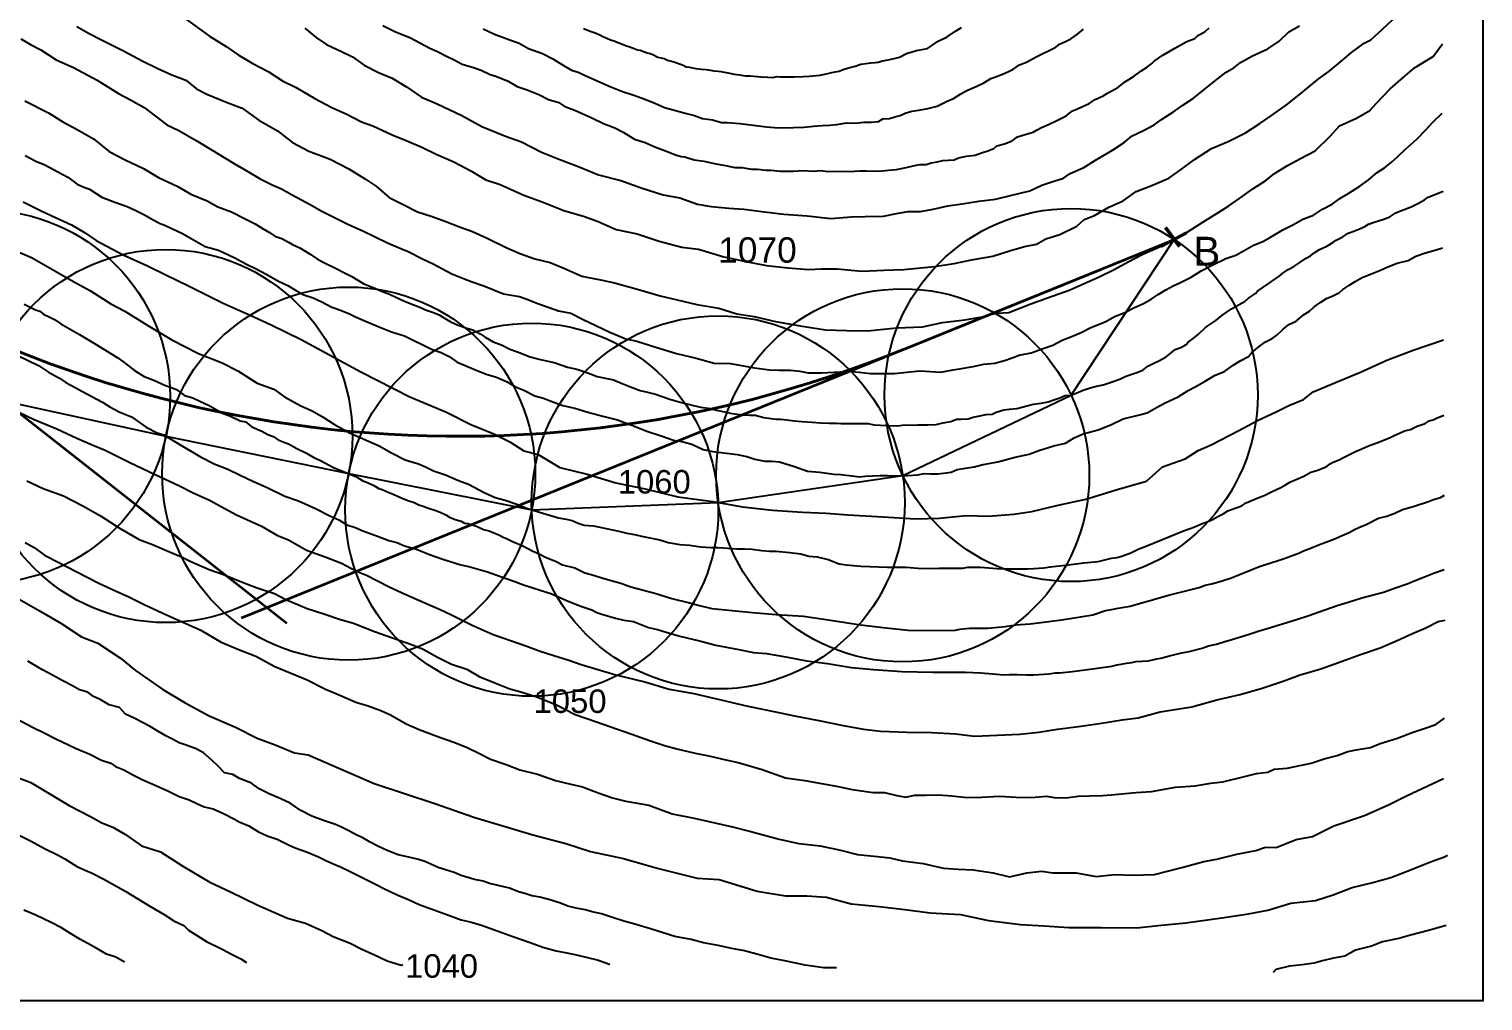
# Model space of a CAD drawing. Header units: millimetres. Extents: x 19067981 to 38137102, y 2652003 to 2652615.
# Drawn here: x 19068143.81 to 19068159.16, y 2652397.77 to 2652408.03 of the extents above; entities that cross this region are included whole.
import ezdxf

# ---------------------------------------------------------------- set-up
doc = ezdxf.new("R2010")
doc.units = ezdxf.units.MM
doc.layers.add('dever', color=130, linetype='Continuous')
doc.layers.add('kurp', color=94, linetype='Continuous')
doc.layers.add('Layer1', color=7, linetype='Continuous', lineweight=50)
doc.styles.get("Standard").update_dxf_attribs({"font": 'arial.ttf'})

msp = doc.modelspace()

# ---------------------------------------------------------------- linework, layer by layer
for points in [[(19068130.645, 2652417.981), (19068159.163, 2652417.981), (19068159.163, 2652397.768), (19068130.644, 2652397.768), (19068130.644, 2652417.981)], [(19068144.316, 2652408.057), (19068144.445, 2652407.984), (19068144.577, 2652407.918), (19068144.817, 2652407.797), (19068145.006, 2652407.696), (19068145.171, 2652407.614), (19068145.319, 2652407.548), (19068145.468, 2652407.49), (19068145.579, 2652407.4), (19068145.69, 2652407.344), (19068145.903, 2652407.256), (19068146.061, 2652407.196), (19068146.238, 2652407.069), (19068146.435, 2652406.955), (19068146.593, 2652406.833), (19068146.765, 2652406.741), (19068146.99, 2652406.655), (19068147.189, 2652406.556), (19068147.366, 2652406.446), (19068147.479, 2652406.368), (19068147.614, 2652406.252), (19068147.761, 2652406.178), (19068147.912, 2652406.1), (19068148.07, 2652406.05), (19068148.213, 2652405.999), (19068148.356, 2652405.943), (19068148.494, 2652405.893), (19068148.649, 2652405.823), (19068148.857, 2652405.719), (19068149.006, 2652405.657), (19068149.152, 2652405.605), (19068149.315, 2652405.567), (19068149.46, 2652405.504), (19068149.649, 2652405.42), (19068149.864, 2652405.38), (19068149.992, 2652405.352), (19068150.224, 2652405.287), (19068150.476, 2652405.213), (19068150.656, 2652405.17), (19068150.863, 2652405.122), (19068151.094, 2652405.082), (19068151.286, 2652405.025), (19068151.469, 2652404.995), (19068151.694, 2652404.941), (19068151.953, 2652404.897), (19068152.223, 2652404.853), (19068152.448, 2652404.849), (19068152.665, 2652404.843), (19068152.974, 2652404.875), (19068153.247, 2652404.887), (19068153.458, 2652404.931), (19068153.693, 2652404.961), (19068153.86, 2652404.989), (19068154.027, 2652405.031), (19068154.159, 2652405.037), (19068154.39, 2652405.128), (19068154.565, 2652405.194), (19068154.794, 2652405.274), (19068155.111, 2652405.414), (19068155.27, 2652405.49), (19068155.416, 2652405.574), (19068155.571, 2652405.655), (19068155.736, 2652405.725), (19068155.894, 2652405.803), (19068156.042, 2652405.887), (19068156.218, 2652405.999), (19068156.363, 2652406.091), (19068156.48, 2652406.165), (19068156.596, 2652406.246), (19068156.733, 2652406.342), (19068156.872, 2652406.43), (19068156.963, 2652406.506), (19068157.101, 2652406.59), (19068157.236, 2652406.662), (19068157.393, 2652406.745), (19068157.55, 2652406.901), (19068157.65, 2652407.008), (19068157.83, 2652407.089), (19068157.968, 2652407.172), (19068158.041, 2652407.248), (19068158.183, 2652407.4), (19068158.318, 2652407.515), (19068158.442, 2652407.621), (19068158.567, 2652407.697), (19068158.639, 2652407.739), (19068158.736, 2652407.875)], [(19068146.724, 2652408.039), (19068146.842, 2652407.941), (19068146.951, 2652407.867), (19068147.111, 2652407.792), (19068147.227, 2652407.738), (19068147.349, 2652407.648), (19068147.5, 2652407.57), (19068147.646, 2652407.512), (19068147.799, 2652407.419), (19068147.956, 2652407.313), (19068148.122, 2652407.242), (19068148.383, 2652407.117), (19068148.592, 2652407.003), (19068148.843, 2652406.901), (19068149.013, 2652406.841), (19068149.222, 2652406.731), (19068149.415, 2652406.654), (19068149.619, 2652406.577), (19068149.826, 2652406.491), (19068150.06, 2652406.43), (19068150.277, 2652406.355), (19068150.509, 2652406.28), (19068150.685, 2652406.248), (19068150.87, 2652406.181), (19068151.015, 2652406.156), (19068151.2, 2652406.138), (19068151.361, 2652406.128), (19068151.579, 2652406.102), (19068151.781, 2652406.076), (19068152.029, 2652406.057), (19068152.278, 2652406.029), (19068152.496, 2652406.046), (19068152.642, 2652406.05), (19068152.835, 2652406.055), (19068152.972, 2652406.082), (19068153.09, 2652406.104), (19068153.224, 2652406.104), (19068153.359, 2652406.128), (19068153.512, 2652406.164), (19068153.665, 2652406.184), (19068153.841, 2652406.212), (19068154.016, 2652406.235), (19068154.174, 2652406.274), (19068154.378, 2652406.321), (19068154.507, 2652406.381), (19068154.634, 2652406.426), (19068154.735, 2652406.457), (19068154.806, 2652406.504), (19068154.951, 2652406.567), (19068155.073, 2652406.646), (19068155.251, 2652406.751), (19068155.377, 2652406.833), (19068155.461, 2652406.902), (19068155.571, 2652406.954), (19068155.692, 2652407.02), (19068155.769, 2652407.076), (19068155.896, 2652407.158), (19068155.995, 2652407.228), (19068156.106, 2652407.302), (19068156.216, 2652407.388), (19068156.356, 2652407.502), (19068156.453, 2652407.575), (19068156.534, 2652407.62), (19068156.605, 2652407.679), (19068156.732, 2652407.748), (19068156.891, 2652407.822), (19068157.011, 2652407.901), (19068157.115, 2652408), (19068157.227, 2652408.065)], [(19068147.547, 2652408.069), (19068147.68, 2652408), (19068147.831, 2652407.941), (19068147.944, 2652407.883), (19068148.044, 2652407.827), (19068148.123, 2652407.794), (19068148.205, 2652407.751), (19068148.308, 2652407.702), (19068148.386, 2652407.661), (19068148.514, 2652407.622), (19068148.585, 2652407.596), (19068148.68, 2652407.55), (19068148.742, 2652407.532), (19068148.872, 2652407.48), (19068148.967, 2652407.424), (19068149.07, 2652407.389), (19068149.196, 2652407.339), (19068149.296, 2652407.285), (19068149.407, 2652407.254), (19068149.462, 2652407.215), (19068149.583, 2652407.171), (19068149.684, 2652407.124), (19068149.755, 2652407.092), (19068149.876, 2652407.034), (19068149.996, 2652406.989), (19068150.084, 2652406.942), (19068150.206, 2652406.866), (19068150.316, 2652406.834), (19068150.421, 2652406.786), (19068150.56, 2652406.733), (19068150.638, 2652406.703), (19068150.699, 2652406.686), (19068150.738, 2652406.682), (19068150.834, 2652406.65), (19068150.938, 2652406.635), (19068151.063, 2652406.608), (19068151.166, 2652406.588), (19068151.263, 2652406.569), (19068151.338, 2652406.567), (19068151.442, 2652406.551), (19068151.503, 2652406.55), (19068151.595, 2652406.542), (19068151.645, 2652406.542), (19068151.748, 2652406.531), (19068151.876, 2652406.53), (19068151.988, 2652406.536), (19068152.093, 2652406.53), (19068152.176, 2652406.536), (19068152.242, 2652406.528), (19068152.36, 2652406.531), (19068152.471, 2652406.528), (19068152.584, 2652406.534), (19068152.656, 2652406.532), (19068152.79, 2652406.529), (19068152.887, 2652406.54), (19068152.972, 2652406.549), (19068153.075, 2652406.569), (19068153.147, 2652406.585), (19068153.216, 2652406.6), (19068153.285, 2652406.602), (19068153.339, 2652406.618), (19068153.399, 2652406.628), (19068153.461, 2652406.642), (19068153.521, 2652406.647), (19068153.579, 2652406.648), (19068153.627, 2652406.672), (19068153.709, 2652406.69), (19068153.802, 2652406.698), (19068153.869, 2652406.725), (19068153.935, 2652406.746), (19068153.998, 2652406.768), (19068154.032, 2652406.797), (19068154.113, 2652406.817), (19068154.194, 2652406.851), (19068154.25, 2652406.893), (19068154.342, 2652406.919), (19068154.414, 2652406.942), (19068154.456, 2652406.965), (19068154.503, 2652406.99), (19068154.582, 2652407.026), (19068154.67, 2652407.067), (19068154.762, 2652407.114), (19068154.829, 2652407.167), (19068154.884, 2652407.189), (19068154.935, 2652407.213), (19068155.007, 2652407.243), (19068155.069, 2652407.287), (19068155.152, 2652407.327), (19068155.2, 2652407.355), (19068155.307, 2652407.415), (19068155.388, 2652407.478), (19068155.472, 2652407.527), (19068155.551, 2652407.585), (19068155.62, 2652407.633), (19068155.666, 2652407.667), (19068155.691, 2652407.69), (19068155.785, 2652407.753), (19068155.85, 2652407.792), (19068155.911, 2652407.828), (19068155.975, 2652407.864), (19068156.037, 2652407.898), (19068156.12, 2652407.931), (19068156.153, 2652407.962), (19068156.226, 2652408), (19068156.273, 2652408.042)], [(19068148.608, 2652408.032), (19068148.727, 2652407.975), (19068148.878, 2652407.92), (19068148.987, 2652407.88), (19068149.087, 2652407.826), (19068149.234, 2652407.771), (19068149.341, 2652407.717), (19068149.446, 2652407.652), (19068149.54, 2652407.596), (19068149.609, 2652407.575), (19068149.724, 2652407.524), (19068149.803, 2652407.487), (19068149.937, 2652407.429), (19068150.079, 2652407.372), (19068150.187, 2652407.336), (19068150.287, 2652407.302), (19068150.396, 2652407.26), (19068150.477, 2652407.223), (19068150.52, 2652407.201), (19068150.612, 2652407.176), (19068150.74, 2652407.144), (19068150.839, 2652407.117), (19068150.922, 2652407.087), (19068151.029, 2652407.072), (19068151.122, 2652407.043), (19068151.183, 2652407.043), (19068151.317, 2652407.033), (19068151.431, 2652407.018), (19068151.599, 2652406.998), (19068151.684, 2652406.99), (19068151.778, 2652406.986), (19068151.885, 2652406.991), (19068151.996, 2652406.995), (19068152.094, 2652407.005), (19068152.187, 2652407.013), (19068152.266, 2652407.017), (19068152.343, 2652407.024), (19068152.443, 2652407.039), (19068152.534, 2652407.036), (19068152.627, 2652407.046), (19068152.705, 2652407.047), (19068152.781, 2652407.053), (19068152.826, 2652407.081), (19068152.899, 2652407.087), (19068152.954, 2652407.105), (19068153.011, 2652407.119), (19068153.064, 2652407.141), (19068153.133, 2652407.163), (19068153.208, 2652407.173), (19068153.303, 2652407.193), (19068153.399, 2652407.215), (19068153.508, 2652407.27), (19068153.573, 2652407.298), (19068153.649, 2652407.346), (19068153.715, 2652407.38), (19068153.818, 2652407.426), (19068153.895, 2652407.464), (19068153.968, 2652407.507), (19068154.037, 2652407.533), (19068154.116, 2652407.565), (19068154.201, 2652407.602), (19068154.269, 2652407.652), (19068154.345, 2652407.681), (19068154.407, 2652407.716), (19068154.461, 2652407.745), (19068154.529, 2652407.778), (19068154.578, 2652407.8), (19068154.653, 2652407.84), (19068154.693, 2652407.87), (19068154.756, 2652407.898), (19068154.812, 2652407.928), (19068154.884, 2652407.975), (19068154.946, 2652408.031)], [(19068149.667, 2652408.037), (19068149.694, 2652408.025), (19068149.736, 2652408.009), (19068149.79, 2652407.99), (19068149.815, 2652407.979), (19068149.84, 2652407.968), (19068149.869, 2652407.953), (19068149.889, 2652407.944), (19068149.952, 2652407.916), (19068149.985, 2652407.906), (19068150.033, 2652407.889), (19068150.056, 2652407.878), (19068150.085, 2652407.866), (19068150.12, 2652407.855), (19068150.146, 2652407.846), (19068150.201, 2652407.824), (19068150.237, 2652407.812), (19068150.264, 2652407.806), (19068150.31, 2652407.79), (19068150.339, 2652407.78), (19068150.371, 2652407.773), (19068150.398, 2652407.762), (19068150.452, 2652407.735), (19068150.482, 2652407.725), (19068150.518, 2652407.718), (19068150.552, 2652407.703), (19068150.594, 2652407.691), (19068150.621, 2652407.684), (19068150.7, 2652407.655), (19068150.725, 2652407.644), (19068150.749, 2652407.632), (19068150.785, 2652407.629), (19068150.851, 2652407.613), (19068150.879, 2652407.612), (19068150.913, 2652407.606), (19068150.96, 2652407.603), (19068150.987, 2652407.599), (19068151.041, 2652407.591), (19068151.087, 2652407.587), (19068151.115, 2652407.582), (19068151.208, 2652407.566), (19068151.258, 2652407.554), (19068151.315, 2652407.548), (19068151.372, 2652407.537), (19068151.425, 2652407.535), (19068151.541, 2652407.527), (19068151.613, 2652407.521), (19068151.664, 2652407.518), (19068151.709, 2652407.528), (19068151.748, 2652407.527), (19068151.896, 2652407.526), (19068151.987, 2652407.529), (19068152.048, 2652407.532), (19068152.164, 2652407.542), (19068152.248, 2652407.561), (19068152.289, 2652407.572), (19068152.324, 2652407.578), (19068152.366, 2652407.587), (19068152.408, 2652407.602), (19068152.428, 2652407.61), (19068152.478, 2652407.626), (19068152.536, 2652407.638), (19068152.596, 2652407.659), (19068152.647, 2652407.665), (19068152.701, 2652407.674), (19068152.746, 2652407.678), (19068152.777, 2652407.682), (19068152.823, 2652407.694), (19068152.884, 2652407.706), (19068152.945, 2652407.721), (19068153.003, 2652407.735), (19068153.077, 2652407.774), (19068153.183, 2652407.805), (19068153.297, 2652407.826), (19068153.41, 2652407.902), (19068153.505, 2652407.949), (19068153.594, 2652408.008), (19068153.659, 2652408.048)], [(19068143.726, 2652407.927), (19068143.827, 2652407.868), (19068143.938, 2652407.811), (19068144.099, 2652407.706), (19068144.281, 2652407.623), (19068144.431, 2652407.543), (19068144.532, 2652407.49), (19068144.758, 2652407.35), (19068144.883, 2652407.283), (19068145.029, 2652407.201), (19068145.266, 2652407.018), (19068145.395, 2652406.96), (19068145.575, 2652406.855), (19068145.746, 2652406.75), (19068145.969, 2652406.613), (19068146.121, 2652406.525), (19068146.252, 2652406.45), (19068146.379, 2652406.385), (19068146.478, 2652406.342), (19068146.589, 2652406.28), (19068146.773, 2652406.181), (19068146.902, 2652406.107), (19068147.059, 2652406.031), (19068147.185, 2652405.967), (19068147.336, 2652405.901), (19068147.597, 2652405.772), (19068147.736, 2652405.712), (19068147.816, 2652405.681), (19068147.972, 2652405.601), (19068148.08, 2652405.551), (19068148.179, 2652405.499), (19068148.276, 2652405.447), (19068148.398, 2652405.398), (19068148.492, 2652405.36), (19068148.614, 2652405.319), (19068148.822, 2652405.236), (19068148.99, 2652405.207), (19068149.077, 2652405.175), (19068149.174, 2652405.135), (19068149.303, 2652405.089), (19068149.402, 2652405.056), (19068149.532, 2652405.03), (19068149.664, 2652404.963), (19068149.796, 2652404.9), (19068149.946, 2652404.829), (19068150.112, 2652404.761), (19068150.23, 2652404.735), (19068150.441, 2652404.667), (19068150.65, 2652404.605), (19068150.855, 2652404.556), (19068151.047, 2652404.501), (19068151.218, 2652404.498), (19068151.471, 2652404.452), (19068151.631, 2652404.432), (19068151.73, 2652404.429), (19068151.849, 2652404.428), (19068151.949, 2652404.417), (19068152.037, 2652404.402), (19068152.181, 2652404.4), (19068152.38, 2652404.411), (19068152.467, 2652404.417), (19068152.578, 2652404.409), (19068152.697, 2652404.393), (19068152.811, 2652404.394), (19068152.949, 2652404.395), (19068153.079, 2652404.407), (19068153.218, 2652404.421), (19068153.439, 2652404.408), (19068153.569, 2652404.433), (19068153.659, 2652404.445), (19068153.782, 2652404.467), (19068153.892, 2652404.493), (19068154.01, 2652404.503), (19068154.113, 2652404.529), (19068154.192, 2652404.56), (19068154.265, 2652404.588), (19068154.395, 2652404.613), (19068154.511, 2652404.653), (19068154.623, 2652404.694), (19068154.719, 2652404.747), (19068154.829, 2652404.786), (19068154.928, 2652404.831), (19068155.015, 2652404.877), (19068155.181, 2652404.943), (19068155.274, 2652404.996), (19068155.375, 2652405.033), (19068155.483, 2652405.091), (19068155.578, 2652405.134), (19068155.66, 2652405.18), (19068155.735, 2652405.226), (19068155.816, 2652405.278), (19068155.892, 2652405.319), (19068155.963, 2652405.35), (19068156.083, 2652405.412), (19068156.189, 2652405.478), (19068156.312, 2652405.542), (19068156.449, 2652405.606), (19068156.554, 2652405.642), (19068156.644, 2652405.691), (19068156.74, 2652405.75), (19068156.841, 2652405.787), (19068156.92, 2652405.834), (19068157.052, 2652405.909), (19068157.162, 2652405.967), (19068157.262, 2652406.023), (19068157.373, 2652406.066), (19068157.471, 2652406.129), (19068157.57, 2652406.183), (19068157.654, 2652406.241), (19068157.748, 2652406.297), (19068157.864, 2652406.371), (19068157.951, 2652406.434), (19068158.045, 2652406.515), (19068158.125, 2652406.565), (19068158.194, 2652406.621), (19068158.266, 2652406.684), (19068158.344, 2652406.76), (19068158.47, 2652406.871), (19068158.559, 2652406.968), (19068158.635, 2652407.047), (19068158.733, 2652407.142)], [(19068143.769, 2652407.274), (19068144.017, 2652407.145), (19068144.167, 2652407.051), (19068144.32, 2652406.971), (19068144.491, 2652406.873), (19068144.659, 2652406.737), (19068144.826, 2652406.648), (19068145.021, 2652406.557), (19068145.179, 2652406.464), (19068145.383, 2652406.369), (19068145.519, 2652406.288), (19068145.692, 2652406.215), (19068145.807, 2652406.152), (19068145.948, 2652406.1), (19068146.093, 2652406.028), (19068146.201, 2652405.973), (19068146.284, 2652405.922), (19068146.352, 2652405.881), (19068146.406, 2652405.843), (19068146.48, 2652405.818), (19068146.552, 2652405.779), (19068146.592, 2652405.754), (19068146.672, 2652405.721), (19068146.781, 2652405.655), (19068146.857, 2652405.599), (19068146.93, 2652405.562), (19068147.048, 2652405.506), (19068147.142, 2652405.457), (19068147.22, 2652405.418), (19068147.346, 2652405.341), (19068147.444, 2652405.303), (19068147.534, 2652405.262), (19068147.619, 2652405.231), (19068147.691, 2652405.195), (19068147.775, 2652405.158), (19068147.855, 2652405.124), (19068147.922, 2652405.101), (19068148.01, 2652405.063), (19068148.082, 2652405.037), (19068148.143, 2652405.012), (19068148.199, 2652404.977), (19068148.258, 2652404.942), (19068148.331, 2652404.907), (19068148.433, 2652404.872), (19068148.497, 2652404.854), (19068148.577, 2652404.812), (19068148.627, 2652404.777), (19068148.713, 2652404.726), (19068148.807, 2652404.692), (19068148.887, 2652404.651), (19068148.968, 2652404.623), (19068149.104, 2652404.568), (19068149.197, 2652404.545), (19068149.273, 2652404.528), (19068149.355, 2652404.51), (19068149.499, 2652404.461), (19068149.596, 2652404.44), (19068149.703, 2652404.404), (19068149.809, 2652404.363), (19068149.984, 2652404.326), (19068150.074, 2652404.286), (19068150.162, 2652404.252), (19068150.265, 2652404.215), (19068150.343, 2652404.195), (19068150.426, 2652404.175), (19068150.506, 2652404.148), (19068150.579, 2652404.124), (19068150.687, 2652404.09), (19068150.801, 2652404.063), (19068150.902, 2652404.039), (19068151.011, 2652404.024), (19068151.072, 2652404.005), (19068151.171, 2652403.986), (19068151.234, 2652403.972), (19068151.347, 2652403.956), (19068151.423, 2652403.954), (19068151.479, 2652403.952), (19068151.57, 2652403.929), (19068151.699, 2652403.911), (19068151.75, 2652403.911), (19068151.81, 2652403.903), (19068151.893, 2652403.894), (19068151.973, 2652403.888), (19068152.081, 2652403.878), (19068152.168, 2652403.872), (19068152.259, 2652403.868), (19068152.343, 2652403.869), (19068152.385, 2652403.867), (19068152.486, 2652403.866), (19068152.573, 2652403.865), (19068152.668, 2652403.865), (19068152.735, 2652403.852), (19068152.802, 2652403.846), (19068152.892, 2652403.843), (19068152.985, 2652403.841), (19068153.057, 2652403.85), (19068153.142, 2652403.849), (19068153.195, 2652403.852), (19068153.297, 2652403.853), (19068153.39, 2652403.856), (19068153.446, 2652403.868), (19068153.504, 2652403.878), (19068153.546, 2652403.888), (19068153.605, 2652403.911), (19068153.653, 2652403.91), (19068153.727, 2652403.916), (19068153.78, 2652403.933), (19068153.835, 2652403.944), (19068153.919, 2652403.96), (19068153.98, 2652403.963), (19068154.024, 2652403.986), (19068154.103, 2652404.008), (19068154.163, 2652404.018), (19068154.242, 2652404.024), (19068154.308, 2652404.043), (19068154.374, 2652404.059), (19068154.417, 2652404.071), (19068154.498, 2652404.079), (19068154.572, 2652404.094), (19068154.633, 2652404.117), (19068154.697, 2652404.138), (19068154.752, 2652404.16), (19068154.812, 2652404.165), (19068154.868, 2652404.185), (19068154.942, 2652404.218), (19068155.018, 2652404.242), (19068155.084, 2652404.261), (19068155.154, 2652404.275), (19068155.258, 2652404.309), (19068155.335, 2652404.337), (19068155.385, 2652404.36), (19068155.425, 2652404.375), (19068155.509, 2652404.404), (19068155.572, 2652404.427), (19068155.625, 2652404.472), (19068155.681, 2652404.5), (19068155.747, 2652404.53), (19068155.817, 2652404.571), (19068155.87, 2652404.611), (19068155.912, 2652404.648), (19068155.973, 2652404.668), (19068156.031, 2652404.7), (19068156.051, 2652404.724), (19068156.103, 2652404.763), (19068156.16, 2652404.807), (19068156.229, 2652404.874), (19068156.27, 2652404.905), (19068156.343, 2652404.954), (19068156.402, 2652405.004), (19068156.463, 2652405.046), (19068156.509, 2652405.077), (19068156.589, 2652405.123), (19068156.653, 2652405.157), (19068156.688, 2652405.189), (19068156.761, 2652405.237), (19068156.784, 2652405.263), (19068156.838, 2652405.3), (19068156.906, 2652405.347), (19068156.966, 2652405.39), (19068157.007, 2652405.418), (19068157.052, 2652405.453), (19068157.108, 2652405.49), (19068157.166, 2652405.524), (19068157.23, 2652405.565), (19068157.297, 2652405.61), (19068157.343, 2652405.635), (19068157.383, 2652405.668), (19068157.439, 2652405.704), (19068157.516, 2652405.738), (19068157.578, 2652405.775), (19068157.612, 2652405.8), (19068157.685, 2652405.837), (19068157.742, 2652405.876), (19068157.801, 2652405.897), (19068157.853, 2652405.918), (19068157.916, 2652405.946), (19068157.955, 2652405.97), (19068158.024, 2652405.995), (19068158.107, 2652406.02), (19068158.18, 2652406.047), (19068158.243, 2652406.09), (19068158.303, 2652406.115), (19068158.407, 2652406.152), (19068158.482, 2652406.193), (19068158.547, 2652406.227), (19068158.584, 2652406.255), (19068158.701, 2652406.3), (19068158.744, 2652406.32)], [(19068143.771, 2652406.697), (19068143.884, 2652406.637), (19068143.977, 2652406.598), (19068144.115, 2652406.524), (19068144.221, 2652406.466), (19068144.319, 2652406.391), (19068144.385, 2652406.364), (19068144.45, 2652406.339), (19068144.582, 2652406.255), (19068144.719, 2652406.202), (19068144.847, 2652406.157), (19068144.933, 2652406.118), (19068145.031, 2652406.068), (19068145.122, 2652406.016), (19068145.198, 2652405.977), (19068145.254, 2652405.957), (19068145.328, 2652405.922), (19068145.431, 2652405.872), (19068145.524, 2652405.819), (19068145.672, 2652405.733), (19068145.814, 2652405.695), (19068145.977, 2652405.618), (19068146.109, 2652405.548), (19068146.211, 2652405.499), (19068146.324, 2652405.437), (19068146.44, 2652405.373), (19068146.546, 2652405.322), (19068146.627, 2652405.275), (19068146.712, 2652405.223), (19068146.811, 2652405.191), (19068146.905, 2652405.149), (19068147.002, 2652405.097), (19068147.119, 2652405.056), (19068147.196, 2652405.025), (19068147.258, 2652404.991), (19068147.339, 2652404.956), (19068147.497, 2652404.888), (19068147.638, 2652404.834), (19068147.778, 2652404.791), (19068147.852, 2652404.754), (19068147.976, 2652404.693), (19068148.06, 2652404.652), (19068148.163, 2652404.615), (19068148.247, 2652404.573), (19068148.331, 2652404.513), (19068148.418, 2652404.478), (19068148.51, 2652404.44), (19068148.638, 2652404.387), (19068148.749, 2652404.354), (19068148.861, 2652404.307), (19068148.948, 2652404.251), (19068149.036, 2652404.216), (19068149.153, 2652404.158), (19068149.245, 2652404.132), (19068149.313, 2652404.106), (19068149.447, 2652404.054), (19068149.574, 2652404.027), (19068149.713, 2652403.984), (19068149.871, 2652403.943), (19068150.024, 2652403.904), (19068150.176, 2652403.849), (19068150.336, 2652403.783), (19068150.486, 2652403.734), (19068150.616, 2652403.688), (19068150.704, 2652403.675), (19068150.809, 2652403.646), (19068150.93, 2652403.591), (19068151.032, 2652403.57), (19068151.176, 2652403.553), (19068151.288, 2652403.538), (19068151.39, 2652403.516), (19068151.477, 2652403.49), (19068151.58, 2652403.469), (19068151.655, 2652403.466), (19068151.735, 2652403.459), (19068151.895, 2652403.412), (19068152.032, 2652403.361), (19068152.161, 2652403.352), (19068152.234, 2652403.341), (19068152.309, 2652403.331), (19068152.384, 2652403.327), (19068152.498, 2652403.314), (19068152.58, 2652403.303), (19068152.642, 2652403.308), (19068152.717, 2652403.313), (19068152.8, 2652403.316), (19068152.876, 2652403.315), (19068152.928, 2652403.311), (19068153.016, 2652403.318), (19068153.087, 2652403.317), (19068153.196, 2652403.325), (19068153.264, 2652403.336), (19068153.33, 2652403.334), (19068153.403, 2652403.335), (19068153.466, 2652403.341), (19068153.547, 2652403.353), (19068153.611, 2652403.38), (19068153.7, 2652403.394), (19068153.791, 2652403.408), (19068153.886, 2652403.432), (19068154.041, 2652403.459), (19068154.225, 2652403.509), (19068154.371, 2652403.54), (19068154.473, 2652403.58), (19068154.633, 2652403.629), (19068154.755, 2652403.658), (19068154.847, 2652403.714), (19068154.941, 2652403.758), (19068155.1, 2652403.798), (19068155.233, 2652403.852), (19068155.366, 2652403.915), (19068155.523, 2652403.952), (19068155.618, 2652403.979), (19068155.718, 2652404.036), (19068155.809, 2652404.082), (19068155.945, 2652404.148), (19068156.052, 2652404.213), (19068156.125, 2652404.254), (19068156.229, 2652404.313), (19068156.336, 2652404.377), (19068156.434, 2652404.416), (19068156.525, 2652404.481), (19068156.606, 2652404.53), (19068156.689, 2652404.573), (19068156.725, 2652404.614), (19068156.799, 2652404.677), (19068156.866, 2652404.726), (19068156.939, 2652404.764), (19068156.988, 2652404.797), (19068157.054, 2652404.863), (19068157.115, 2652404.91), (19068157.19, 2652404.945), (19068157.268, 2652405.014), (19068157.333, 2652405.05), (19068157.383, 2652405.096), (19068157.453, 2652405.146), (19068157.511, 2652405.187), (19068157.578, 2652405.214), (19068157.648, 2652405.249), (19068157.685, 2652405.28), (19068157.747, 2652405.324), (19068157.814, 2652405.364), (19068157.887, 2652405.408), (19068157.993, 2652405.448), (19068158.081, 2652405.485), (19068158.16, 2652405.518), (19068158.257, 2652405.557), (19068158.373, 2652405.588), (19068158.455, 2652405.631), (19068158.558, 2652405.669), (19068158.668, 2652405.698), (19068158.735, 2652405.72)], [(19068143.597, 2652405.721), (19068143.837, 2652405.618), (19068144.083, 2652405.478), (19068144.274, 2652405.37), (19068144.46, 2652405.268), (19068144.675, 2652405.13), (19068144.824, 2652405.05), (19068145.065, 2652404.899), (19068145.319, 2652404.75), (19068145.6, 2652404.604), (19068145.852, 2652404.507), (19068146.017, 2652404.422), (19068146.22, 2652404.291), (19068146.395, 2652404.228), (19068146.509, 2652404.148), (19068146.681, 2652404.053), (19068146.801, 2652403.999), (19068146.919, 2652403.933), (19068147.036, 2652403.856), (19068147.197, 2652403.767), (19068147.51, 2652403.631), (19068147.639, 2652403.557), (19068147.785, 2652403.482), (19068147.925, 2652403.44), (19068147.998, 2652403.407), (19068148.081, 2652403.364), (19068148.21, 2652403.323), (19068148.345, 2652403.264), (19068148.451, 2652403.226), (19068148.619, 2652403.138), (19068148.734, 2652403.085), (19068148.838, 2652403.056), (19068148.963, 2652403.012), (19068149.056, 2652402.975), (19068149.202, 2652402.93), (19068149.402, 2652402.871), (19068149.484, 2652402.854), (19068149.545, 2652402.841), (19068149.611, 2652402.813), (19068149.673, 2652402.791), (19068149.773, 2652402.786), (19068150.039, 2652402.727), (19068150.124, 2652402.707), (19068150.205, 2652402.693), (19068150.278, 2652402.675), (19068150.473, 2652402.637), (19068150.562, 2652402.609), (19068150.684, 2652402.589), (19068150.785, 2652402.58), (19068150.904, 2652402.564), (19068151.011, 2652402.555), (19068151.087, 2652402.555), (19068151.284, 2652402.543), (19068151.369, 2652402.541), (19068151.449, 2652402.538), (19068151.55, 2652402.525), (19068151.629, 2652402.516), (19068151.7, 2652402.516), (19068151.846, 2652402.504), (19068151.962, 2652402.49), (19068152.047, 2652402.466), (19068152.135, 2652402.456), (19068152.25, 2652402.43), (19068152.365, 2652402.385), (19068152.441, 2652402.373), (19068152.594, 2652402.36), (19068152.878, 2652402.347), (19068153.075, 2652402.35), (19068153.197, 2652402.338), (19068153.32, 2652402.335), (19068153.422, 2652402.336), (19068153.511, 2652402.337), (19068153.671, 2652402.339), (19068153.725, 2652402.347), (19068153.859, 2652402.35), (19068154.031, 2652402.335), (19068154.155, 2652402.33), (19068154.355, 2652402.332), (19068154.423, 2652402.333), (19068154.527, 2652402.34), (19068154.596, 2652402.351), (19068154.658, 2652402.358), (19068154.761, 2652402.368), (19068154.951, 2652402.393), (19068155.102, 2652402.409), (19068155.24, 2652402.443), (19068155.297, 2652402.449), (19068155.349, 2652402.466), (19068155.447, 2652402.498), (19068155.524, 2652402.537), (19068155.597, 2652402.566), (19068155.786, 2652402.644), (19068156.001, 2652402.732), (19068156.072, 2652402.758), (19068156.111, 2652402.771), (19068156.21, 2652402.812), (19068156.25, 2652402.828), (19068156.294, 2652402.846), (19068156.378, 2652402.89), (19068156.422, 2652402.911), (19068156.471, 2652402.942), (19068156.549, 2652402.972), (19068156.591, 2652402.984), (19068156.62, 2652403), (19068156.663, 2652403.027), (19068156.779, 2652403.078), (19068156.824, 2652403.095), (19068156.853, 2652403.106), (19068156.904, 2652403.128), (19068156.946, 2652403.152), (19068157.03, 2652403.189), (19068157.079, 2652403.217), (19068157.131, 2652403.249), (19068157.197, 2652403.277), (19068157.271, 2652403.308), (19068157.321, 2652403.337), (19068157.345, 2652403.352), (19068157.42, 2652403.374), (19068157.462, 2652403.391), (19068157.507, 2652403.409), (19068157.549, 2652403.44), (19068157.574, 2652403.452), (19068157.617, 2652403.47), (19068157.644, 2652403.481), (19068157.676, 2652403.499), (19068157.713, 2652403.516), (19068157.777, 2652403.548), (19068157.818, 2652403.569), (19068157.884, 2652403.599), (19068157.956, 2652403.63), (19068157.994, 2652403.645), (19068158.055, 2652403.666), (19068158.132, 2652403.695), (19068158.176, 2652403.715), (19068158.219, 2652403.735), (19068158.29, 2652403.767), (19068158.336, 2652403.787), (19068158.398, 2652403.803), (19068158.468, 2652403.836), (19068158.553, 2652403.866), (19068158.594, 2652403.892), (19068158.608, 2652403.896), (19068158.639, 2652403.905), (19068158.674, 2652403.92), (19068158.75, 2652403.954)], [(19068143.76, 2652405.125), (19068143.881, 2652405.064), (19068143.927, 2652405.052), (19068143.967, 2652405.017), (19068144.01, 2652405), (19068144.079, 2652404.962), (19068144.146, 2652404.919), (19068144.345, 2652404.804), (19068144.502, 2652404.709), (19068144.751, 2652404.559), (19068144.831, 2652404.5), (19068144.927, 2652404.425), (19068145.029, 2652404.362), (19068145.128, 2652404.324), (19068145.252, 2652404.266), (19068145.311, 2652404.247), (19068145.369, 2652404.224), (19068145.454, 2652404.161), (19068145.492, 2652404.152), (19068145.54, 2652404.136), (19068145.616, 2652404.101), (19068145.712, 2652404.054), (19068145.861, 2652403.971), (19068145.932, 2652403.946), (19068146.042, 2652403.893), (19068146.099, 2652403.884), (19068146.164, 2652403.83), (19068146.27, 2652403.783), (19068146.334, 2652403.75), (19068146.391, 2652403.729), (19068146.443, 2652403.694), (19068146.512, 2652403.666), (19068146.551, 2652403.649), (19068146.638, 2652403.601), (19068146.733, 2652403.555), (19068146.818, 2652403.506), (19068146.889, 2652403.474), (19068147.025, 2652403.402), (19068147.271, 2652403.302), (19068147.336, 2652403.259), (19068147.386, 2652403.243), (19068147.453, 2652403.21), (19068147.507, 2652403.18), (19068147.542, 2652403.167), (19068147.605, 2652403.14), (19068147.658, 2652403.12), (19068147.759, 2652403.073), (19068147.821, 2652403.048), (19068147.87, 2652403.034), (19068147.926, 2652403.005), (19068147.973, 2652402.993), (19068148.02, 2652402.974), (19068148.108, 2652402.947), (19068148.152, 2652402.928), (19068148.212, 2652402.9), (19068148.251, 2652402.877), (19068148.311, 2652402.851), (19068148.374, 2652402.835), (19068148.411, 2652402.813), (19068148.446, 2652402.811), (19068148.49, 2652402.797), (19068148.538, 2652402.783), (19068148.611, 2652402.747), (19068148.669, 2652402.731), (19068148.721, 2652402.711), (19068148.771, 2652402.689), (19068148.817, 2652402.664), (19068148.854, 2652402.652), (19068148.882, 2652402.637), (19068148.908, 2652402.623), (19068149.027, 2652402.573), (19068149.13, 2652402.518), (19068149.199, 2652402.488), (19068149.272, 2652402.452), (19068149.371, 2652402.41), (19068149.444, 2652402.374), (19068149.575, 2652402.341), (19068149.68, 2652402.289), (19068149.749, 2652402.27), (19068149.895, 2652402.225), (19068150.06, 2652402.179), (19068150.167, 2652402.14), (19068150.42, 2652402.073), (19068150.598, 2652402.016), (19068150.784, 2652401.971), (19068150.891, 2652401.943), (19068151.022, 2652401.911), (19068151.45, 2652401.87), (19068151.702, 2652401.847), (19068151.99, 2652401.831), (19068152.274, 2652401.79), (19068152.592, 2652401.741), (19068152.862, 2652401.707), (19068153.096, 2652401.684), (19068153.573, 2652401.68), (19068153.642, 2652401.693), (19068153.741, 2652401.703), (19068153.934, 2652401.703), (19068154.119, 2652401.723), (19068154.233, 2652401.739), (19068154.383, 2652401.75), (19068154.494, 2652401.763), (19068154.717, 2652401.792), (19068154.915, 2652401.825), (19068155.046, 2652401.844), (19068155.178, 2652401.89), (19068155.243, 2652401.9), (19068155.312, 2652401.914), (19068155.44, 2652401.937), (19068155.547, 2652401.968), (19068155.651, 2652401.996), (19068155.721, 2652402.019), (19068155.859, 2652402.057), (19068156.166, 2652402.135), (19068156.23, 2652402.16), (19068156.299, 2652402.172), (19068156.374, 2652402.195), (19068156.431, 2652402.211), (19068156.499, 2652402.231), (19068156.551, 2652402.252), (19068156.716, 2652402.321), (19068156.794, 2652402.351), (19068156.869, 2652402.377), (19068156.992, 2652402.416), (19068157.075, 2652402.445), (19068157.225, 2652402.501), (19068157.27, 2652402.521), (19068157.355, 2652402.553), (19068157.419, 2652402.58), (19068157.588, 2652402.645), (19068157.676, 2652402.683), (19068157.752, 2652402.716), (19068157.809, 2652402.746), (19068157.854, 2652402.766), (19068157.932, 2652402.799), (19068158.061, 2652402.867), (19068158.149, 2652402.887), (19068158.233, 2652402.918), (19068158.313, 2652402.956), (19068158.379, 2652402.975), (19068158.437, 2652402.992), (19068158.589, 2652403.04), (19068158.643, 2652403.062), (19068158.715, 2652403.084), (19068158.757, 2652403.109)], [(19068143.692, 2652404.583), (19068143.91, 2652404.477), (19068144.016, 2652404.406), (19068144.132, 2652404.343), (19068144.2, 2652404.299), (19068144.307, 2652404.243), (19068144.37, 2652404.208), (19068144.586, 2652404.091), (19068144.666, 2652404.041), (19068144.77, 2652403.986), (19068144.894, 2652403.936), (19068145.05, 2652403.828), (19068145.163, 2652403.766), (19068145.236, 2652403.745), (19068145.362, 2652403.67), (19068145.467, 2652403.604), (19068145.535, 2652403.567), (19068145.621, 2652403.515), (19068145.767, 2652403.441), (19068145.911, 2652403.384), (19068146.035, 2652403.323), (19068146.181, 2652403.253), (19068146.325, 2652403.188), (19068146.514, 2652403.098), (19068146.657, 2652403.048), (19068146.835, 2652402.967), (19068146.987, 2652402.889), (19068147.083, 2652402.848), (19068147.174, 2652402.793), (19068147.25, 2652402.77), (19068147.336, 2652402.731), (19068147.49, 2652402.674), (19068147.612, 2652402.629), (19068147.695, 2652402.608), (19068147.777, 2652402.574), (19068147.903, 2652402.537), (19068148.022, 2652402.49), (19068148.089, 2652402.463), (19068148.191, 2652402.43), (19068148.37, 2652402.374), (19068148.454, 2652402.357), (19068148.652, 2652402.3), (19068148.801, 2652402.246), (19068148.932, 2652402.199), (19068149.032, 2652402.162), (19068149.209, 2652402.105), (19068149.321, 2652402.072), (19068149.408, 2652402.033), (19068149.48, 2652402.001), (19068149.628, 2652401.94), (19068149.753, 2652401.898), (19068149.806, 2652401.87), (19068149.86, 2652401.852), (19068150.003, 2652401.811), (19068150.092, 2652401.787), (19068150.194, 2652401.775), (19068150.352, 2652401.712), (19068150.447, 2652401.689), (19068150.539, 2652401.663), (19068150.683, 2652401.62), (19068150.892, 2652401.572), (19068151.063, 2652401.523), (19068151.305, 2652401.48), (19068151.461, 2652401.447), (19068151.597, 2652401.437), (19068151.804, 2652401.403), (19068152.02, 2652401.361), (19068152.244, 2652401.331), (19068152.496, 2652401.288), (19068152.727, 2652401.269), (19068153.028, 2652401.245), (19068153.356, 2652401.238), (19068153.5, 2652401.239), (19068153.701, 2652401.239), (19068153.858, 2652401.234), (19068153.987, 2652401.222), (19068154.105, 2652401.212), (19068154.168, 2652401.216), (19068154.248, 2652401.215), (19068154.344, 2652401.21), (19068154.421, 2652401.213), (19068154.583, 2652401.223), (19068154.648, 2652401.231), (19068154.696, 2652401.234), (19068154.825, 2652401.245), (19068154.964, 2652401.264), (19068155.095, 2652401.283), (19068155.244, 2652401.304), (19068155.299, 2652401.316), (19068155.361, 2652401.328), (19068155.399, 2652401.335), (19068155.455, 2652401.342), (19068155.499, 2652401.351), (19068155.566, 2652401.357), (19068155.628, 2652401.359), (19068155.721, 2652401.381), (19068155.761, 2652401.388), (19068155.855, 2652401.413), (19068155.909, 2652401.426), (19068155.985, 2652401.443), (19068156.062, 2652401.459), (19068156.199, 2652401.493), (19068156.266, 2652401.517), (19068156.35, 2652401.537), (19068156.427, 2652401.56), (19068156.512, 2652401.585), (19068156.592, 2652401.61), (19068156.704, 2652401.646), (19068156.799, 2652401.676), (19068156.886, 2652401.701), (19068157.183, 2652401.791), (19068157.325, 2652401.838), (19068157.495, 2652401.898), (19068157.635, 2652401.946), (19068157.739, 2652401.98), (19068157.886, 2652402.026), (19068158.112, 2652402.085), (19068158.241, 2652402.13), (19068158.364, 2652402.172), (19068158.467, 2652402.215), (19068158.546, 2652402.245), (19068158.651, 2652402.29), (19068158.755, 2652402.324)], [(19068143.463, 2652404.096), (19068143.866, 2652403.909), (19068144.104, 2652403.809), (19068144.317, 2652403.71), (19068144.478, 2652403.64), (19068144.614, 2652403.585), (19068144.877, 2652403.454), (19068145.144, 2652403.327), (19068145.4, 2652403.207), (19068145.539, 2652403.137), (19068145.717, 2652403.055), (19068146.004, 2652402.901), (19068146.268, 2652402.78), (19068146.436, 2652402.682), (19068146.553, 2652402.637), (19068146.742, 2652402.527), (19068146.939, 2652402.458), (19068147.111, 2652402.39), (19068147.268, 2652402.306), (19068147.375, 2652402.263), (19068147.616, 2652402.142), (19068147.789, 2652402.06), (19068147.99, 2652401.971), (19068148.153, 2652401.901), (19068148.264, 2652401.848), (19068148.491, 2652401.735), (19068148.711, 2652401.638), (19068148.906, 2652401.569), (19068149.059, 2652401.516), (19068149.208, 2652401.46), (19068149.354, 2652401.414), (19068149.513, 2652401.366), (19068149.64, 2652401.321), (19068150.007, 2652401.212), (19068150.314, 2652401.138), (19068150.571, 2652401.06), (19068150.832, 2652401.013), (19068151.056, 2652400.96), (19068151.402, 2652400.881), (19068151.692, 2652400.821), (19068151.896, 2652400.78), (19068152.15, 2652400.73), (19068152.407, 2652400.675), (19068152.623, 2652400.639), (19068152.801, 2652400.618), (19068153.081, 2652400.605), (19068153.342, 2652400.603), (19068153.599, 2652400.588), (19068153.794, 2652400.564), (19068154.033, 2652400.576), (19068154.273, 2652400.584), (19068154.475, 2652400.606), (19068154.67, 2652400.636), (19068154.892, 2652400.665), (19068155.116, 2652400.699), (19068155.353, 2652400.737), (19068155.524, 2652400.757), (19068155.754, 2652400.821), (19068156.09, 2652400.873), (19068156.352, 2652400.948), (19068156.599, 2652401.003), (19068156.832, 2652401.07), (19068157.042, 2652401.14), (19068157.232, 2652401.21), (19068157.452, 2652401.276), (19068157.638, 2652401.341), (19068157.869, 2652401.426), (19068158.078, 2652401.495), (19068158.257, 2652401.575), (19068158.421, 2652401.648), (19068158.561, 2652401.708), (19068158.692, 2652401.773), (19068158.764, 2652401.789)], [(19068143.77, 2652402.608), (19068143.867, 2652402.555), (19068143.976, 2652402.475), (19068144.125, 2652402.398), (19068144.311, 2652402.304), (19068144.549, 2652402.18), (19068144.694, 2652402.111), (19068144.866, 2652402.035), (19068145.027, 2652401.955), (19068145.226, 2652401.861), (19068145.333, 2652401.812), (19068145.627, 2652401.683), (19068145.839, 2652401.556), (19068146.033, 2652401.475), (19068146.207, 2652401.408), (19068146.408, 2652401.3), (19068146.748, 2652401.157), (19068146.943, 2652401.06), (19068147.094, 2652400.998), (19068147.262, 2652400.924), (19068147.391, 2652400.883), (19068147.525, 2652400.835), (19068147.628, 2652400.788), (19068147.794, 2652400.693), (19068147.932, 2652400.633), (19068148.145, 2652400.554), (19068148.296, 2652400.501), (19068148.43, 2652400.449), (19068148.574, 2652400.378), (19068148.683, 2652400.322), (19068148.85, 2652400.263), (19068148.995, 2652400.208), (19068149.182, 2652400.162), (19068149.372, 2652400.097), (19068149.533, 2652400.057), (19068149.655, 2652400.028), (19068149.821, 2652399.967), (19068149.971, 2652399.911), (19068150.115, 2652399.876), (19068150.356, 2652399.834), (19068150.603, 2652399.742), (19068150.835, 2652399.699), (19068151.052, 2652399.648), (19068151.24, 2652399.608), (19068151.432, 2652399.556), (19068151.732, 2652399.477), (19068151.941, 2652399.43), (19068152.165, 2652399.406), (19068152.379, 2652399.361), (19068152.558, 2652399.314), (19068152.772, 2652399.292), (19068152.901, 2652399.278), (19068153.035, 2652399.249), (19068153.253, 2652399.22), (19068153.469, 2652399.169), (19068153.624, 2652399.16), (19068153.782, 2652399.151), (19068153.992, 2652399.12), (19068154.166, 2652399.08), (19068154.347, 2652399.122), (19068154.506, 2652399.137), (19068154.619, 2652399.122), (19068154.868, 2652399.12), (19068155.078, 2652399.082), (19068155.277, 2652399.104), (19068155.462, 2652399.095), (19068155.696, 2652399.102), (19068155.984, 2652399.176), (19068156.216, 2652399.24), (19068156.354, 2652399.264), (19068156.566, 2652399.316), (19068156.767, 2652399.358), (19068156.866, 2652399.39), (19068156.981, 2652399.389), (19068157.19, 2652399.472), (19068157.365, 2652399.503), (19068157.588, 2652399.617), (19068157.914, 2652399.725), (19068158.173, 2652399.843), (19068158.357, 2652399.934), (19068158.748, 2652400.117)], [(19068143.635, 2652402.051), (19068143.928, 2652401.885), (19068144.148, 2652401.757), (19068144.366, 2652401.612), (19068144.538, 2652401.546), (19068144.777, 2652401.386), (19068144.937, 2652401.258), (19068145.226, 2652401.056), (19068145.462, 2652400.917), (19068145.712, 2652400.777), (19068145.992, 2652400.658), (19068146.221, 2652400.542), (19068146.412, 2652400.474), (19068146.616, 2652400.389), (19068146.759, 2652400.368), (19068147.455, 2652400.065), (19068148.096, 2652399.854), (19068148.509, 2652399.708), (19068149.131, 2652399.523), (19068149.479, 2652399.431), (19068149.741, 2652399.347), (19068150.09, 2652399.273), (19068150.444, 2652399.169), (19068150.865, 2652399.064), (19068151.1, 2652399.049), (19068151.499, 2652398.927), (19068151.8, 2652398.879), (19068152.023, 2652398.879), (19068152.232, 2652398.864), (19068152.494, 2652398.793), (19068152.787, 2652398.766), (19068153.061, 2652398.733), (19068153.326, 2652398.698), (19068153.647, 2652398.68), (19068153.942, 2652398.617), (19068154.28, 2652398.575), (19068154.53, 2652398.56), (19068154.792, 2652398.542), (19068155.132, 2652398.542), (19068155.51, 2652398.539), (19068155.733, 2652398.563), (19068156.025, 2652398.593), (19068156.408, 2652398.647), (19068156.688, 2652398.686), (19068156.893, 2652398.728), (19068157.135, 2652398.799), (19068157.397, 2652398.829), (19068157.581, 2652398.888), (19068157.784, 2652398.965), (19068157.986, 2652399.016), (19068158.192, 2652399.07), (19068158.409, 2652399.156), (19068158.611, 2652399.236), (19068158.757, 2652399.29), (19068158.791, 2652399.308)], [(19068152.338, 2652398.119), (19068152.205, 2652398.119), (19068152.008, 2652398.147), (19068151.791, 2652398.19), (19068151.643, 2652398.218), (19068151.495, 2652398.263), (19068151.368, 2652398.296), (19068151.232, 2652398.322), (19068151.09, 2652398.352), (19068150.934, 2652398.381), (19068150.802, 2652398.417), (19068150.63, 2652398.447), (19068150.373, 2652398.53), (19068150.21, 2652398.577), (19068150.093, 2652398.611), (19068149.963, 2652398.652), (19068149.856, 2652398.686), (19068149.771, 2652398.707), (19068149.684, 2652398.729), (19068149.59, 2652398.747), (19068149.501, 2652398.769), (19068149.422, 2652398.8), (19068149.301, 2652398.839), (19068149.207, 2652398.863), (19068149.12, 2652398.877), (19068149.047, 2652398.901), (19068148.98, 2652398.92), (19068148.885, 2652398.96), (19068148.752, 2652398.991), (19068148.673, 2652399.007), (19068148.607, 2652399.032), (19068148.514, 2652399.051), (19068148.374, 2652399.091), (19068148.299, 2652399.124), (19068148.208, 2652399.152), (19068148.133, 2652399.178), (19068148.054, 2652399.211), (19068147.991, 2652399.241), (19068147.924, 2652399.26), (19068147.821, 2652399.286), (19068147.708, 2652399.31), (19068147.592, 2652399.357), (19068147.501, 2652399.397), (19068147.412, 2652399.444), (19068147.337, 2652399.489), (19068147.266, 2652399.523), (19068147.189, 2652399.564), (19068147.112, 2652399.602), (19068147.046, 2652399.632), (19068146.92, 2652399.674), (19068146.798, 2652399.719), (19068146.683, 2652399.78), (19068146.57, 2652399.855), (19068146.47, 2652399.901), (19068146.349, 2652399.956), (19068146.241, 2652400.009), (19068146.162, 2652400.066), (19068146.035, 2652400.117), (19068145.962, 2652400.159), (19068145.875, 2652400.178), (19068145.805, 2652400.251), (19068145.744, 2652400.306), (19068145.655, 2652400.387), (19068145.578, 2652400.43), (19068145.482, 2652400.466), (19068145.397, 2652400.495), (19068145.318, 2652400.535), (19068145.255, 2652400.566), (19068145.172, 2652400.618), (19068145.091, 2652400.665), (19068145.01, 2652400.708), (19068144.929, 2652400.75), (19068144.83, 2652400.797), (19068144.768, 2652400.867), (19068144.658, 2652400.895), (19068144.563, 2652400.95), (19068144.494, 2652400.983), (19068144.433, 2652401.027), (19068144.346, 2652401.052), (19068144.269, 2652401.094), (19068144.17, 2652401.147), (19068144.091, 2652401.19), (19068144.012, 2652401.232), (19068143.947, 2652401.267), (19068143.798, 2652401.357)], [(19068143.684, 2652400.747), (19068143.85, 2652400.659), (19068143.973, 2652400.598), (19068144.086, 2652400.54), (19068144.308, 2652400.434), (19068144.454, 2652400.375), (19068144.578, 2652400.311), (19068144.676, 2652400.278), (19068144.726, 2652400.245), (19068144.811, 2652400.21), (19068144.914, 2652400.151), (19068145.012, 2652400.101), (19068145.093, 2652400.068), (19068145.277, 2652399.987), (19068145.398, 2652399.925), (19068145.501, 2652399.89), (19068145.583, 2652399.854), (19068145.66, 2652399.817), (19068145.755, 2652399.798), (19068145.871, 2652399.745), (19068145.981, 2652399.687), (19068146.032, 2652399.658), (19068146.132, 2652399.618), (19068146.235, 2652399.553), (19068146.327, 2652399.51), (19068146.432, 2652399.475), (19068146.551, 2652399.417), (19068146.623, 2652399.385), (19068146.741, 2652399.342), (19068146.869, 2652399.291), (19068146.945, 2652399.251), (19068147.04, 2652399.207), (19068147.093, 2652399.186), (19068147.208, 2652399.131), (19068147.3, 2652399.084), (19068147.391, 2652399.038), (19068147.483, 2652398.993), (19068147.55, 2652398.96), (19068147.698, 2652398.889), (19068147.827, 2652398.836), (19068147.932, 2652398.787), (19068148.059, 2652398.74), (19068148.212, 2652398.683), (19068148.375, 2652398.626), (19068148.47, 2652398.604), (19068148.589, 2652398.569), (19068148.765, 2652398.505), (19068148.92, 2652398.449), (19068149.032, 2652398.411), (19068149.142, 2652398.372), (19068149.237, 2652398.335), (19068149.379, 2652398.298), (19068149.489, 2652398.275), (19068149.606, 2652398.25), (19068149.708, 2652398.227), (19068149.809, 2652398.203), (19068149.913, 2652398.166), (19068149.946, 2652398.151)], [(19068143.699, 2652399.521), (19068143.821, 2652399.461), (19068143.983, 2652399.374), (19068144.113, 2652399.31), (19068144.19, 2652399.27), (19068144.324, 2652399.185), (19068144.478, 2652399.117), (19068144.6, 2652399.054), (19068144.752, 2652398.971), (19068144.834, 2652398.922), (19068145.086, 2652398.77), (19068145.237, 2652398.68), (19068145.34, 2652398.614), (19068145.445, 2652398.564), (19068145.497, 2652398.514), (19068145.687, 2652398.394), (19068145.852, 2652398.316), (19068145.958, 2652398.26), (19068146.049, 2652398.213), (19068146.109, 2652398.173)], [(19068144.821, 2652398.179), (19068144.729, 2652398.229), (19068144.629, 2652398.263), (19068144.51, 2652398.331), (19068144.425, 2652398.379), (19068144.348, 2652398.42), (19068144.268, 2652398.47), (19068144.155, 2652398.539), (19068144.045, 2652398.595), (19068143.883, 2652398.672), (19068143.757, 2652398.725)], [(19068158.775, 2652398.563), (19068158.59, 2652398.511), (19068158.399, 2652398.464), (19068158.275, 2652398.427), (19068158.102, 2652398.393), (19068157.988, 2652398.347), (19068157.818, 2652398.304), (19068157.707, 2652398.242), (19068157.584, 2652398.221), (19068157.469, 2652398.193), (19068157.38, 2652398.168), (19068157.253, 2652398.15), (19068157.12, 2652398.134), (19068156.978, 2652398.101), (19068156.947, 2652398.067)]]:
    msp.add_lwpolyline(points)
at = {"color": 2, "lineweight": 35}
for points in [[(19068131.089, 2652413.895), (19068146.535, 2652401.756)], [(19068155.902, 2652405.805), (19068146.051, 2652401.809)]]:
    msp.add_lwpolyline(points, dxfattribs=at)
at = {"color": 1}
msp.add_lwpolyline([(19068131.091, 2652413.899), (19068132.315, 2652412.356), (19068133.723, 2652410.978), (19068135.174, 2652409.645), (19068136.834, 2652408.585), (19068138.519, 2652407.564), (19068140.205, 2652406.545), (19068141.743, 2652405.313), (19068143.332, 2652404.149), (19068145.257, 2652403.733), (19068147.187, 2652403.336), (19068149.12, 2652402.955), (19068151.088, 2652403.032), (19068153.037, 2652403.318), (19068154.815, 2652404.166), (19068155.904, 2652405.809)], dxfattribs=at)
at = {"color": 61}
for points in [[(19068145.474, 2652408.131), (19068145.719, 2652407.957), (19068145.892, 2652407.848), (19068146.021, 2652407.757), (19068146.167, 2652407.671), (19068146.335, 2652407.584), (19068146.487, 2652407.485), (19068146.631, 2652407.413), (19068146.828, 2652407.297), (19068147.009, 2652407.201), (19068147.166, 2652407.13), (19068147.322, 2652407.052), (19068147.441, 2652407.007), (19068147.646, 2652406.915), (19068147.794, 2652406.852), (19068147.961, 2652406.784), (19068148.109, 2652406.711), (19068148.296, 2652406.629), (19068148.475, 2652406.532), (19068148.634, 2652406.439), (19068148.785, 2652406.389), (19068149.038, 2652406.276), (19068149.23, 2652406.207), (19068149.458, 2652406.116), (19068149.676, 2652406.052), (19068149.82, 2652405.999), (19068150.012, 2652405.914), (19068150.234, 2652405.867), (19068150.466, 2652405.789), (19068150.706, 2652405.728), (19068150.881, 2652405.707), (19068151.148, 2652405.625), (19068151.362, 2652405.579), (19068151.6, 2652405.534), (19068151.825, 2652405.51), (19068152.046, 2652405.493), (19068152.179, 2652405.499), (19068152.346, 2652405.5), (19068152.607, 2652405.473), (19068152.841, 2652405.485), (19068153.047, 2652405.493), (19068153.373, 2652405.524), (19068153.581, 2652405.555), (19068153.762, 2652405.592), (19068153.99, 2652405.631), (19068154.163, 2652405.687), (19068154.323, 2652405.736), (19068154.448, 2652405.759), (19068154.549, 2652405.817), (19068154.695, 2652405.86), (19068154.877, 2652405.95), (19068154.952, 2652406.018), (19068155.061, 2652406.061), (19068155.213, 2652406.149), (19068155.365, 2652406.217), (19068155.501, 2652406.314), (19068155.676, 2652406.381), (19068155.847, 2652406.457), (19068155.966, 2652406.539), (19068156.119, 2652406.652), (19068156.298, 2652406.77), (19068156.472, 2652406.842), (19068156.655, 2652406.933), (19068156.808, 2652407.033), (19068156.932, 2652407.118), (19068157.099, 2652407.238), (19068157.263, 2652407.367), (19068157.422, 2652407.503), (19068157.535, 2652407.582), (19068157.681, 2652407.703), (19068157.777, 2652407.783), (19068157.909, 2652407.881), (19068157.981, 2652407.918), (19068158.102, 2652408.029), (19068158.211, 2652408.132)], [(19068143.75, 2652406.205), (19068143.94, 2652406.112), (19068144.092, 2652406.04), (19068144.259, 2652405.964), (19068144.396, 2652405.882), (19068144.521, 2652405.796), (19068144.807, 2652405.646), (19068145.057, 2652405.532), (19068145.264, 2652405.432), (19068145.49, 2652405.321), (19068145.861, 2652405.135), (19068146.147, 2652405.01), (19068146.36, 2652404.912), (19068146.684, 2652404.754), (19068147.315, 2652404.412), (19068147.833, 2652404.147), (19068148.221, 2652403.986), (19068148.478, 2652403.855), (19068148.721, 2652403.757), (19068148.888, 2652403.673), (19068149.038, 2652403.578), (19068149.186, 2652403.538), (19068149.418, 2652403.401), (19068149.704, 2652403.332), (19068150.006, 2652403.239), (19068150.316, 2652403.174), (19068150.663, 2652403.09), (19068151.032, 2652403.042), (19068151.346, 2652402.986), (19068151.661, 2652402.95), (19068151.979, 2652402.928), (19068152.227, 2652402.918), (19068152.457, 2652402.9), (19068152.831, 2652402.881), (19068153.171, 2652402.859), (19068153.427, 2652402.865), (19068153.707, 2652402.895), (19068153.94, 2652402.886), (19068154.21, 2652402.907), (19068154.4, 2652402.937), (19068154.677, 2652403.003), (19068154.97, 2652403.066), (19068155.326, 2652403.176), (19068155.61, 2652403.258), (19068155.781, 2652403.409), (19068156.02, 2652403.494), (19068156.156, 2652403.58), (19068156.293, 2652403.639), (19068156.587, 2652403.79), (19068156.782, 2652403.896), (19068156.979, 2652403.99), (19068157.113, 2652404.057), (19068157.27, 2652404.12), (19068157.371, 2652404.198), (19068157.607, 2652404.3), (19068157.87, 2652404.408), (19068158.148, 2652404.533), (19068158.427, 2652404.641), (19068158.748, 2652404.748)], [(19068143.787, 2652403.261), (19068143.96, 2652403.179), (19068144.176, 2652403.103), (19068144.38, 2652402.997), (19068144.567, 2652402.892), (19068144.774, 2652402.756), (19068144.976, 2652402.639), (19068145.115, 2652402.586), (19068145.271, 2652402.522), (19068145.429, 2652402.455), (19068145.519, 2652402.407), (19068145.713, 2652402.325), (19068145.866, 2652402.27), (19068146.089, 2652402.178), (19068146.22, 2652402.13), (19068146.404, 2652402.07), (19068146.524, 2652402.006), (19068146.747, 2652401.911), (19068146.924, 2652401.856), (19068147.101, 2652401.796), (19068147.239, 2652401.757), (19068147.46, 2652401.668), (19068147.649, 2652401.601), (19068147.86, 2652401.528), (19068147.972, 2652401.482), (19068148.126, 2652401.399), (19068148.271, 2652401.325), (19068148.435, 2652401.273), (19068148.566, 2652401.193), (19068148.711, 2652401.133), (19068148.89, 2652401.062), (19068149.003, 2652401.032), (19068149.162, 2652400.981), (19068149.381, 2652400.893), (19068149.579, 2652400.794), (19068149.802, 2652400.715), (19068150.016, 2652400.642), (19068150.177, 2652400.584), (19068150.375, 2652400.516), (19068150.521, 2652400.465), (19068150.651, 2652400.429), (19068150.847, 2652400.383), (19068150.989, 2652400.357), (19068151.185, 2652400.311), (19068151.299, 2652400.284), (19068151.553, 2652400.213), (19068151.801, 2652400.125), (19068152.003, 2652400.094), (19068152.181, 2652400.064), (19068152.357, 2652400.034), (19068152.502, 2652400.001), (19068152.726, 2652399.97), (19068152.846, 2652399.97), (19068152.974, 2652399.937), (19068153.071, 2652399.919), (19068153.163, 2652399.94), (19068153.276, 2652399.942), (19068153.415, 2652399.946), (19068153.554, 2652399.935), (19068153.717, 2652399.917), (19068153.871, 2652399.919), (19068154.058, 2652399.93), (19068154.234, 2652399.921), (19068154.393, 2652399.916), (19068154.554, 2652399.93), (19068154.658, 2652399.914), (19068154.788, 2652399.917), (19068154.889, 2652399.93), (19068155.009, 2652399.935), (19068155.151, 2652399.939), (19068155.237, 2652399.946), (19068155.497, 2652399.97), (19068155.665, 2652399.981), (19068155.916, 2652400.024), (19068156.124, 2652400.041), (19068156.292, 2652400.066), (19068156.416, 2652400.08), (19068156.659, 2652400.141), (19068156.771, 2652400.171), (19068156.891, 2652400.183), (19068156.96, 2652400.215), (19068157.095, 2652400.227), (19068157.249, 2652400.256), (19068157.35, 2652400.277), (19068157.486, 2652400.326), (19068157.624, 2652400.358), (19068157.736, 2652400.401), (19068157.824, 2652400.42), (19068157.978, 2652400.445), (19068158.077, 2652400.488), (19068158.261, 2652400.543), (19068158.417, 2652400.601), (19068158.553, 2652400.649), (19068158.666, 2652400.686), (19068158.758, 2652400.755)], [(19068143.71, 2652400.12), (19068143.832, 2652400.074), (19068144.006, 2652399.97), (19068144.236, 2652399.83), (19068144.461, 2652399.714), (19068144.579, 2652399.648), (19068144.695, 2652399.604), (19068144.831, 2652399.526), (19068145, 2652399.406), (19068145.201, 2652399.344), (19068145.434, 2652399.191), (19068145.721, 2652399.023), (19068145.939, 2652398.921), (19068146.226, 2652398.778), (19068146.54, 2652398.643), (19068146.731, 2652398.588), (19068146.904, 2652398.51), (19068147.024, 2652398.449), (19068147.202, 2652398.377), (19068147.333, 2652398.31), (19068147.451, 2652398.259), (19068147.595, 2652398.192), (19068147.741, 2652398.145), (19068147.76, 2652398.153)]]:
    msp.add_lwpolyline(points, dxfattribs=at)
for centre in [(19068143.332, 2652404.149), (19068154.815, 2652404.166), (19068145.257, 2652403.733), (19068147.187, 2652403.336), (19068153.037, 2652403.318), (19068149.12, 2652402.955), (19068151.088, 2652403.032)]:
    msp.add_circle(centre, 1.97)
at = {"layer": 'dever', "color": 6, "lineweight": 35}
msp.add_line((19068153.044, 2652404.645), (19068155.129, 2652405.491), dxfattribs=at)
at = {"layer": 'kurp', "lineweight": 40}
msp.add_arc((19068148.347, 2652416.23), 12.5, 231.8345, 292.0675, dxfattribs=at)
at = {"layer": 'Layer1'}
for p, q in [((19068155.764, 2652405.735), (19068156.033, 2652405.877)), ((19068155.811, 2652405.936), (19068155.959, 2652405.734))]:
    msp.add_line(p, q, dxfattribs=at)

# ---------------------------------------------------------------- texts
at = {"attachment_point": 1}
for s, insert, char_height in [('1070', (19068151.088, 2652405.831), 0.2672), ('B', (19068156.106, 2652405.837), 0.305), ('1060', (19068150.028, 2652403.374), 0.2481), ('1050', (19068149.139, 2652401.057), 0.2481), ('1040', (19068147.782, 2652398.261), 0.2481)]:
    msp.add_mtext(s, dxfattribs=dict(at, insert=insert, char_height=char_height))

doc.saveas('drawing.dxf')
